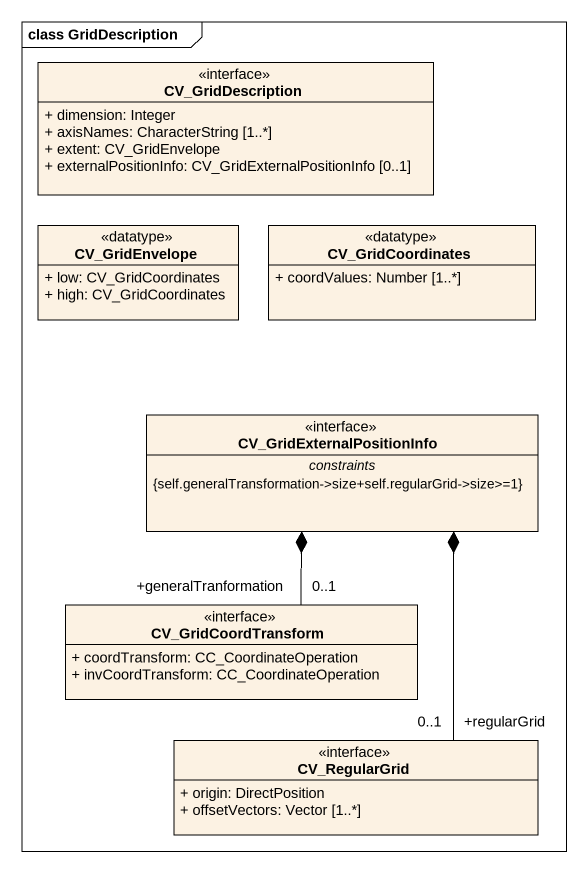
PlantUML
@startuml
mainframe class GridDescription
hide circle
hide empty members
skinparam classAttributeIconSize 0
class CV_GridDescription <<interface>> {
  + dimension: Integer
  + axisNames: CharacterString [1..*]
  + extent: CV_GridEnvelope
  + externalPositionInfo: CV_GridExternalPositionInfo [0..1]
}
class CV_GridEnvelope <<datatype>> {
  + low: CV_GridCoordinates
  + high: CV_GridCoordinates
}
class CV_GridCoordinates <<datatype>> {
  + coordValues: Number [1..*]
}
class CV_GridExternalPositionInfo <<interface>> {
  -- constraints --
  {self.generalTransformation->size+self.regularGrid->size>=1}
}
class CV_GridCoordTransform <<interface>> {
  + coordTransform: CC_CoordinateOperation
  + invCoordTransform: CC_CoordinateOperation
}
class CV_RegularGrid <<interface>> {
  + origin: DirectPosition
  + offsetVectors: Vector [1..*]
}
CV_GridCoordTransform "+generalTranformation\n0..1" -up-* CV_GridExternalPositionInfo
CV_RegularGrid "+regularGrid\n0..1" -up-* CV_GridExternalPositionInfo
@enduml
